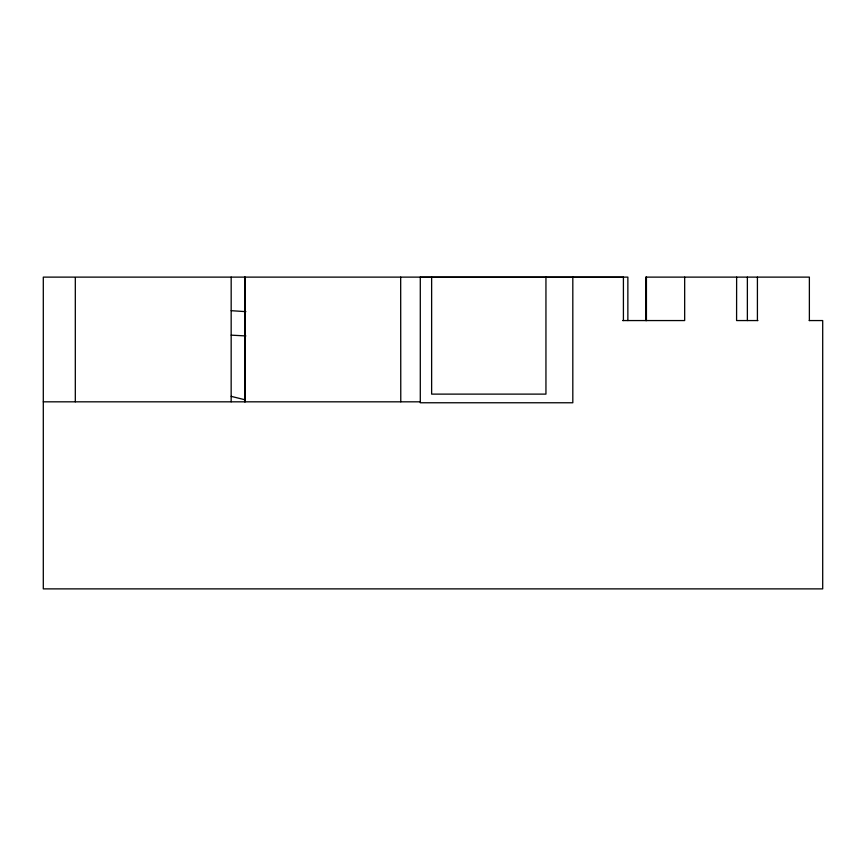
<?xml version="1.0" encoding="UTF-8"?>
<svg xmlns="http://www.w3.org/2000/svg" width="866" height="866" viewBox="0 0 866 866"><rect width="100%" height="100%" fill="white"/><g stroke="black" fill="none" stroke-linecap="round" stroke-linejoin="round"><path stroke-width="1.3" d="M646.112 320.561L646.112 277.12M420.291 277.293L622.86 277.293M622.589 320.561L684.67 320.561L684.67 277.12M757.934 320.561L736.587 320.561L736.63 277.12M809.201 320.561L822.7 320.561L822.7 588.88L43.3 588.88L43.3 277.12L627.861 277.12L627.861 320.561M43.3 401.824L420.291 401.824M231.19 335.153L245.879 335.932M231.19 310.688L245.879 311.652M244.916 399.756L231.19 396.357M809.374 320.561L809.374 277.12L645.874 277.12L645.874 320.561M757.414 277.12L757.414 320.561M747.369 277.12L747.369 320.561M646.426 277.12L646.426 320.561M623.412 277.12L623.412 320.561M572.816 277.12L572.816 402.766L420.291 402.766L420.291 277.12M545.948 277.12L545.948 394.117L431.636 394.117L431.636 277.12M400.677 277.12L400.774 401.824M245.002 277.12L244.991 401.824M244.894 277.12L244.905 401.824M231.179 277.12L231.157 401.824M75.31 277.867L75.31 401.824"/></g></svg>
